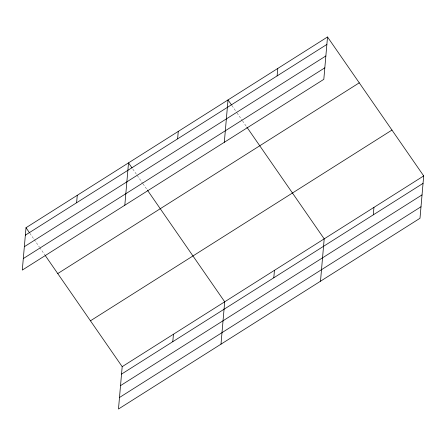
<?xml version="1.0" encoding="UTF-8"?>
<svg xmlns="http://www.w3.org/2000/svg" width="446" height="446" viewBox="0 0 446 446"><rect width="100%" height="100%" fill="white"/><g stroke="black" fill="none" stroke-linecap="round" stroke-linejoin="round"><path stroke-width="0.33" stroke-dasharray="2.23 1.67" d="M231.942 105.585L236.642 112.381M237.032 112.944L242.128 120.303M242.518 120.872L246.437 126.53M132.83 169.095L142.625 183.25M143.021 183.813L146.94 189.472M29.927 233.386L33.84 239.045M34.236 239.608L39.326 246.967M39.722 247.536L44.812 254.895"/><path stroke-width="0.67" d="M26.007 227.722L22.3 270.086L323.813 79.343L327.52 36.985L26.007 227.722L29.531 232.818M76.612 202.752L77.264 195.298M124.813 205.232L128.52 162.874L132.049 167.964M45.208 255.458L122.187 366.657L118.48 409.015L419.993 218.278L423.7 175.914L327.52 36.985M177.62 138.851L178.272 131.397M172.792 341.681L173.444 334.232M224.316 142.291L228.023 99.926L231.546 105.022M220.993 344.167L224.7 301.803L147.331 190.041M277.122 75.909L277.769 68.455M273.799 277.786L274.452 270.332M320.496 281.22L324.197 238.861L246.828 127.099M373.296 214.838L373.949 207.39M25.355 235.176L326.868 44.438M24.346 246.694L325.864 55.956M23.309 258.563L324.822 67.825M57.746 273.571L359.259 82.833M90.443 320.808L391.962 130.07M122.187 366.657L423.7 175.914M121.535 374.11L423.048 183.367M120.526 385.628L422.039 194.885M119.489 397.498L421.002 206.754"/></g></svg>
